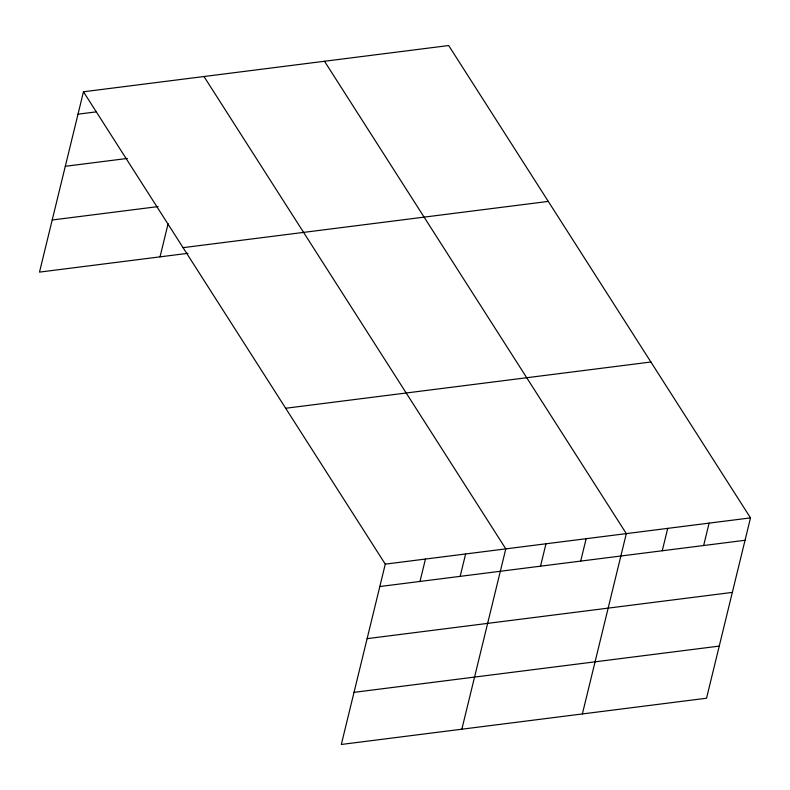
<?xml version="1.0" encoding="UTF-8"?>
<svg xmlns="http://www.w3.org/2000/svg" width="790" height="790" viewBox="0 0 790 790"><rect width="100%" height="100%" fill="white"/><g stroke="black" fill="none" stroke-linecap="round" stroke-linejoin="round"><path stroke-width="1.19" d="M83.463 91.778L385.283 564.139L341.32 744.466L706.537 698.222L750.5 517.885L448.681 45.534L83.463 91.778L39.5 272.115L188.02 253.304M160.024 256.849L168.112 223.689M419.994 581.44L425.454 559.043M460.165 576.354L465.626 553.958M461.844 729.21L505.798 548.872L203.988 76.521M540.518 566.173L545.979 543.787M580.689 561.088L586.15 538.701M582.368 713.943L626.322 533.606L324.502 61.255M662.257 550.758L667.718 528.372M703.653 545.515L709.104 523.128M78.003 114.175L96.262 111.864M65.294 166.295L127.388 158.435M52.209 219.995L158.119 206.585M183.063 247.655L548.28 201.411M285.684 408.262L650.901 362.008M385.283 564.139L750.5 517.885M379.822 586.526L745.039 540.281M367.113 638.646L732.34 592.401M354.029 692.346L719.246 646.101"/></g></svg>
